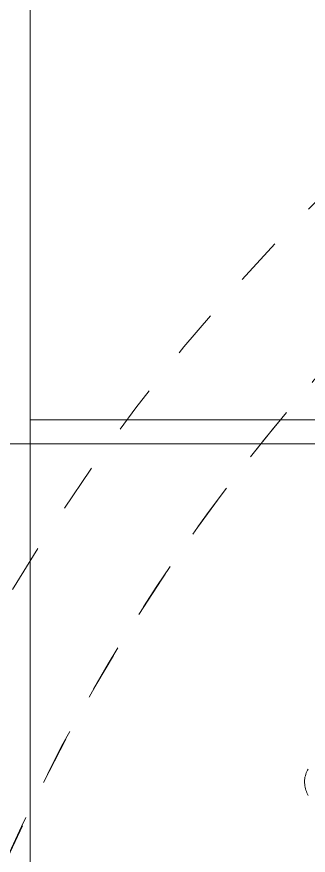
# Model space of a CAD drawing. Header units: millimetres. Extents: x -50460 to 50460, y -35640 to 35640.
# Drawn here: x -33430.02 to -33423.98, y 21355.93 to 21373.29 of the extents above; entities that cross this region are included whole.
import ezdxf

# ---------------------------------------------------------------- set-up
doc = ezdxf.new("R2010")
doc.units = ezdxf.units.MM
doc.linetypes.add('双点画线', pattern=[22, 12, -2, 2, -2, 2, -2])
doc.linetypes.add('虚线', pattern=[2, 1, -1])
for name, color, linetype, lineweight in [('7', 30, '双点画线', 18), ('EB0', 7, 'Continuous', 15), ('尺寸线层', 4, 'Continuous', 18), ('粗实线层', 7, 'Continuous', 15), ('粗实线层_1', 7, 'Continuous', 15), ('细实线层', 3, 'Continuous', 18), ('虚线层', 100, '虚线', 18)]:
    doc.layers.add(name, color=color, linetype=linetype, lineweight=lineweight)

# ---------------------------------------------------------------- blocks, each defined once
blk = doc.blocks.new('*X209')
at = {"layer": '细实线层'}
blk.add_line((540.0000000000073, 120), (-539.9999999999854, 120), dxfattribs=at)
blk = doc.blocks.new('*X930')
at = {"layer": '虚线层', "linetype": '虚线', "lineweight": 18}
for p, q in [((12.25830841064453, 60.76616859436035), (12.24347877502441, 60.73984336853027)), ((12.19117164611816, 60.59870719909668), (12.18594169616699, 60.56895065307617)), ((12.19823837280273, 60.62808609008789), (12.19117164611816, 60.59870719909668)), ((12.20697975158691, 60.65700721740723), (12.19823837280273, 60.62808609008789)), ((12.21743392944336, 60.68535804748535), (12.20697975158691, 60.65700721740723)), ((12.2296314239502, 60.71300506591797), (12.21743392944336, 60.68535804748535)), ((12.24347877502441, 60.73984336853027), (12.2296314239502, 60.71300506591797)), ((12.18268013000488, 60.53891181945801), (12.18134307861328, 60.50872230529785)), ((12.18134307861328, 60.50872230529785), (12.18190956115723, 60.478515625)), ((12.18190956115723, 60.478515625), (12.18434143066406, 60.44840240478516)), ((12.18594169616699, 60.56895065307617), (12.18268013000488, 60.53891181945801)), ((12.18434143066406, 60.44840240478516), (12.18838691711426, 60.41845512390137)), ((12.18838691711426, 60.41845512390137), (12.19389533996582, 60.38874626159668)), ((12.19389533996582, 60.38874626159668), (12.20097923278809, 60.35938262939453)), ((12.20097923278809, 60.35938262939453), (12.20963096618652, 60.3304328918457)), ((12.20963096618652, 60.3304328918457), (12.21972274780273, 60.30194664001465)), ((12.21972274780273, 60.30194664001465), (12.23138236999512, 60.27407836914062)), ((12.23138236999512, 60.27407836914062), (12.24477958679199, 60.24699974060059)), ((12.24477958679199, 60.24699974060059), (12.25976371765137, 60.22075462341309))]:
    blk.add_line(p, q, dxfattribs=at)
for radius, start, end in [(42.49999999999999, 109.7499227956501, 180.0000198478502), (40, 0, 180.0000198478428), (40.00000000000001, 91.41506491663665, 180.0000198478558), (31.65000000000002, 74.38802262970343, 180.000019847834)]:
    blk.add_arc((42.5, 42.5), radius, start, end, dxfattribs=at)
blk = doc.blocks.new('*X926')
at = {"layer": '粗实线层_1'}
blk.add_blockref('*X930', (8.5, -42.5), dxfattribs=at)
blk = doc.blocks.new('*X934')
at = {"layer": '粗实线层'}
for q in [(-15.00000000001455, -50), (0, 0)]:
    blk.add_line((-15, 0), q, dxfattribs=at)
blk = doc.blocks.new('*X933')
at = {"layer": '粗实线层_1'}
blk.add_blockref('*X934', (-178.9999999999854, 0), dxfattribs=at)
blk = doc.blocks.new('*X856')
at = {"layer": 'EB0'}
blk.add_blockref('*X926', (774.9999999998981, -257.283876292433), dxfattribs=at)
blk.add_line((789.9999999998981, 580.2161237079345), (789.9999999999127, -489.7838762920655), dxfattribs=at)
at = {"layer": '粗实线层_1'}
blk.add_blockref('*X933', (983.9999999998981, -231.7838762924948), dxfattribs=at)
blk = doc.blocks.new('*X805')
at = {"layer": '尺寸线层'}
blk.add_blockref('*X856', (-1514.999999999978, 819.7834044954434), dxfattribs=at)

msp = doc.modelspace()

# ---------------------------------------------------------------- block references
at = {"layer": '7'}
msp.add_blockref('*X209', (-33769.74217485108, 21244.44460688281), dxfattribs=at)

# ---------------------------------------------------------------- next in the draw order: block references
at = {"layer": '尺寸线层'}
msp.add_blockref('*X805', (-32704.74217485111, 20776.94507927555), dxfattribs=at)

doc.saveas('drawing.dxf')
